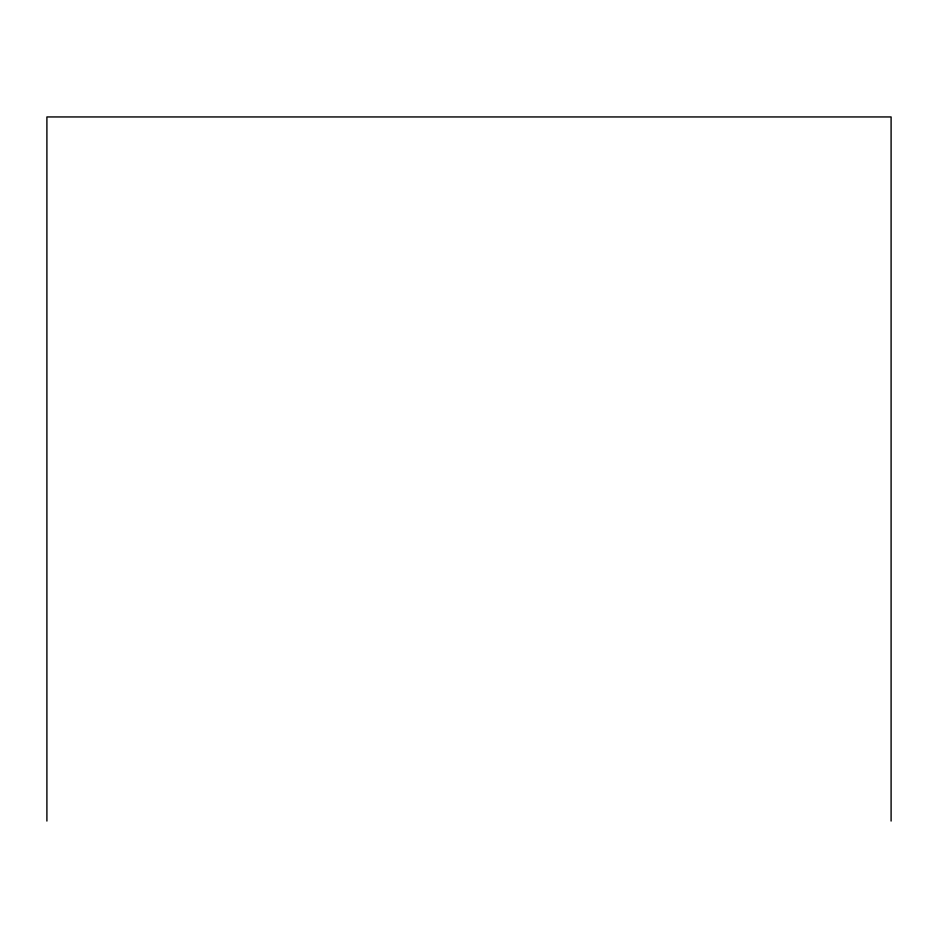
<?xml version="1.0" encoding="UTF-8"?>
<svg xmlns="http://www.w3.org/2000/svg" width="938" height="938" viewBox="0 0 938 938"><rect width="100%" height="100%" fill="white"/><g stroke="black" fill="none" stroke-linecap="round" stroke-linejoin="round"><path stroke-width="1.41" d="M891.1 821.055L891.1 116.945L46.9 116.945L46.9 821.055"/></g></svg>
